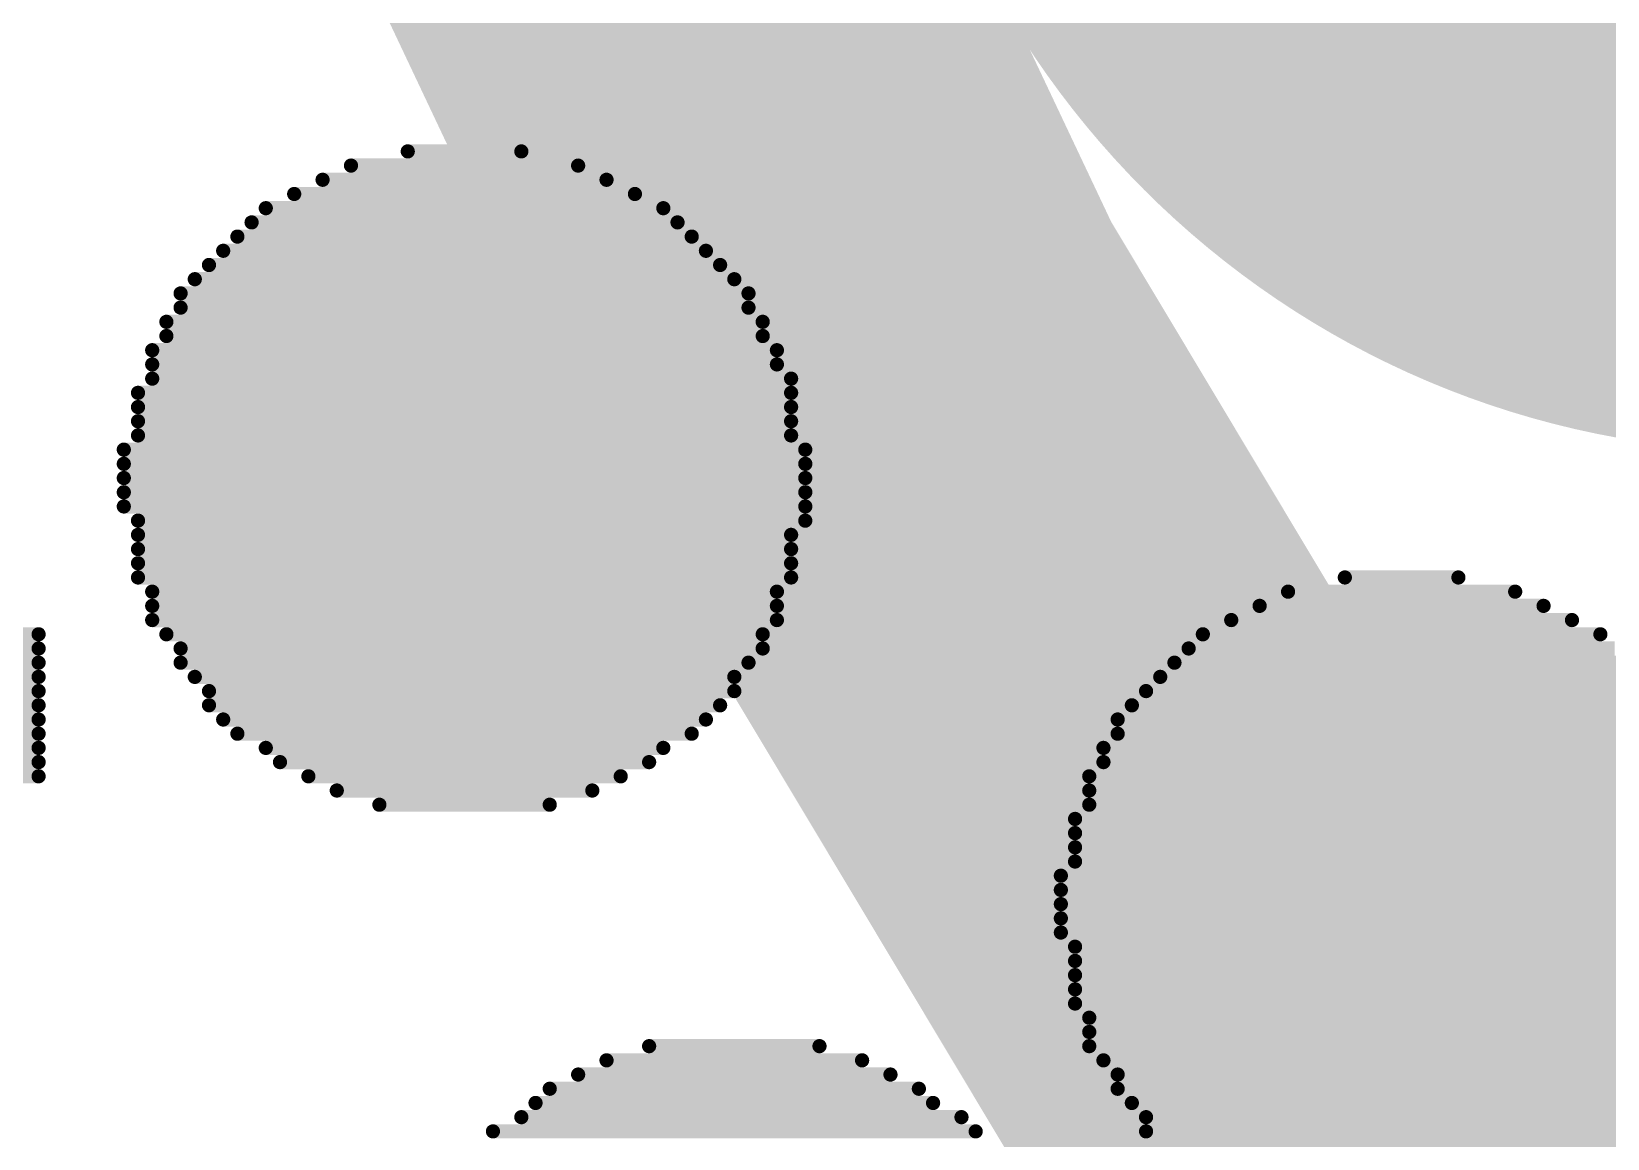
# Model space of a CAD drawing. Header units: inches. Extents: x 0 to 5455, y -5 to 5444.
# Drawn here: x 16.22 to 16.924, y 31.293 to 31.788 of the extents above; entities that cross this region are included whole.
import ezdxf

# ---------------------------------------------------------------- set-up
doc = ezdxf.new("R2010")
doc.units = ezdxf.units.IN
for name, color, linetype in [('Bottom Layer', 5, 'Continuous'), ('Bottom Overlay', 54, 'Continuous'), ('PCBD Notes', 76, 'Continuous'), ('Top Layer', 1, 'Continuous')]:
    doc.layers.add(name, color=color, linetype=linetype)

# ---------------------------------------------------------------- blocks, each defined once
blk = doc.blocks.new('FIDUCIAL_IPC_7351A_31')
at = {"layer": 'PCBD Notes'}
blk.add_lwpolyline([(5, 0, 0.254, 0.254, 1), (-5, 0, 0.254, 0.254, 1)], format="xyseb", close=True, dxfattribs=at)
blk = doc.blocks.new('5394DE47_A0E8_4329_8464_7791B7C19310_33')
at = {"layer": 'Bottom Overlay'}
for points in [[(5.126, -2.3402, 0.00635, 0.00635, 0), (4.8974, -2.3402, 0.00635, 0.00635, 0)], [(5.4181, -2.3402, 0.00635, 0.00635, 0), (5.2022, -2.3402, 0.00635, 0.00635, 0)], [(5.126, -2.34655, 0.00635, 0.00635, 0), (4.89105, -2.34655, 0.00635, 0.00635, 0)], [(5.4054, -2.34655, 0.00635, 0.00635, 0), (5.20855, -2.34655, 0.00635, 0.00635, 0)], [(5.13235, -2.3529, 0.00635, 0.00635, 0), (4.89105, -2.3529, 0.00635, 0.00635, 0)], [(5.39905, -2.3529, 0.00635, 0.00635, 0), (5.22125, -2.3529, 0.00635, 0.00635, 0)], [(5.1387, -2.35925, 0.00635, 0.00635, 0), (4.8847, -2.35925, 0.00635, 0.00635, 0)], [(5.3927, -2.35925, 0.00635, 0.00635, 0), (5.2276, -2.35925, 0.00635, 0.00635, 0)], [(5.1387, -2.3656, 0.00635, 0.00635, 0), (4.87835, -2.3656, 0.00635, 0.00635, 0)], [(5.38, -2.3656, 0.00635, 0.00635, 0), (5.2403, -2.3656, 0.00635, 0.00635, 0)], [(5.1514, -2.3783, 0.00635, 0.00635, 0), (4.872, -2.3783, 0.00635, 0.00635, 0)], [(5.14505, -2.37195, 0.00635, 0.00635, 0), (4.87835, -2.37195, 0.00635, 0.00635, 0)], [(5.3673, -2.37195, 0.00635, 0.00635, 0), (5.253, -2.37195, 0.00635, 0.00635, 0)], [(5.34825, -2.3783, 0.00635, 0.00635, 0), (5.27205, -2.3783, 0.00635, 0.00635, 0)], [(5.1514, -2.38465, 0.00635, 0.00635, 0), (4.872, -2.38465, 0.00635, 0.00635, 0)], [(5.1514, -2.391, 0.00635, 0.00635, 0), (4.872, -2.391, 0.00635, 0.00635, 0)], [(5.15775, -2.39735, 0.00635, 0.00635, 0), (4.86565, -2.39735, 0.00635, 0.00635, 0)], [(5.15775, -2.4037, 0.00635, 0.00635, 0), (4.86565, -2.4037, 0.00635, 0.00635, 0)], [(5.15775, -2.41005, 0.00635, 0.00635, 0), (4.86565, -2.41005, 0.00635, 0.00635, 0)], [(5.15775, -2.4164, 0.00635, 0.00635, 0), (4.86565, -2.4164, 0.00635, 0.00635, 0)], [(5.15775, -2.42275, 0.00635, 0.00635, 0), (4.8593, -2.42275, 0.00635, 0.00635, 0)], [(5.1641, -2.4291, 0.00635, 0.00635, 0), (4.8593, -2.4291, 0.00635, 0.00635, 0)], [(5.1641, -2.43545, 0.00635, 0.00635, 0), (4.8593, -2.43545, 0.00635, 0.00635, 0)], [(5.1641, -2.4418, 0.00635, 0.00635, 0), (4.8593, -2.4418, 0.00635, 0.00635, 0)], [(5.1641, -2.44815, 0.00635, 0.00635, 0), (4.8593, -2.44815, 0.00635, 0.00635, 0)], [(5.1641, -2.4545, 0.00635, 0.00635, 0), (4.8593, -2.4545, 0.00635, 0.00635, 0)], [(5.15775, -2.46085, 0.00635, 0.00635, 0), (4.86565, -2.46085, 0.00635, 0.00635, 0)], [(5.15775, -2.4672, 0.00635, 0.00635, 0), (4.86565, -2.4672, 0.00635, 0.00635, 0)], [(5.15775, -2.47355, 0.00635, 0.00635, 0), (4.86565, -2.47355, 0.00635, 0.00635, 0)], [(5.15775, -2.4799, 0.00635, 0.00635, 0), (4.86565, -2.4799, 0.00635, 0.00635, 0)], [(5.1514, -2.48625, 0.00635, 0.00635, 0), (4.86565, -2.48625, 0.00635, 0.00635, 0)], [(5.4689, -2.48625, 0.00635, 0.00635, 0), (5.3927, -2.48625, 0.00635, 0.00635, 0)], [(5.1514, -2.4926, 0.00635, 0.00635, 0), (4.872, -2.4926, 0.00635, 0.00635, 0)], [(5.48795, -2.4926, 0.00635, 0.00635, 0), (5.37365, -2.4926, 0.00635, 0.00635, 0)], [(5.1514, -2.49895, 0.00635, 0.00635, 0), (4.872, -2.49895, 0.00635, 0.00635, 0)], [(5.14505, -2.5053, 0.00635, 0.00635, 0), (4.87835, -2.5053, 0.00635, 0.00635, 0)], [(5.51335, -2.5053, 0.00635, 0.00635, 0), (5.34825, -2.5053, 0.00635, 0.00635, 0)], [(5.50065, -2.49895, 0.00635, 0.00635, 0), (5.36095, -2.49895, 0.00635, 0.00635, 0)], [(5.91975, -2.49895, 0.00635, 0.00635, 0), (5.6213, -2.49895, 0.00635, 0.00635, 0)], [(5.91975, -2.5053, 0.00635, 0.00635, 0), (5.6213, -2.5053, 0.00635, 0.00635, 0)], [(5.14505, -2.51165, 0.00635, 0.00635, 0), (4.87835, -2.51165, 0.00635, 0.00635, 0)], [(5.5197, -2.51165, 0.00635, 0.00635, 0), (5.3419, -2.51165, 0.00635, 0.00635, 0)], [(5.91975, -2.51165, 0.00635, 0.00635, 0), (5.6213, -2.51165, 0.00635, 0.00635, 0)], [(5.1387, -2.518, 0.00635, 0.00635, 0), (4.8847, -2.518, 0.00635, 0.00635, 0)], [(5.5324, -2.518, 0.00635, 0.00635, 0), (5.3292, -2.518, 0.00635, 0.00635, 0)], [(5.91975, -2.518, 0.00635, 0.00635, 0), (5.6213, -2.518, 0.00635, 0.00635, 0)], [(5.1387, -2.52435, 0.00635, 0.00635, 0), (4.8847, -2.52435, 0.00635, 0.00635, 0)], [(5.53875, -2.52435, 0.00635, 0.00635, 0), (5.32285, -2.52435, 0.00635, 0.00635, 0)], [(5.91975, -2.52435, 0.00635, 0.00635, 0), (5.6213, -2.52435, 0.00635, 0.00635, 0)], [(5.13235, -2.5307, 0.00635, 0.00635, 0), (4.89105, -2.5307, 0.00635, 0.00635, 0)], [(5.5451, -2.5307, 0.00635, 0.00635, 0), (5.3165, -2.5307, 0.00635, 0.00635, 0)], [(5.91975, -2.5307, 0.00635, 0.00635, 0), (5.6213, -2.5307, 0.00635, 0.00635, 0)], [(5.126, -2.53705, 0.00635, 0.00635, 0), (4.8974, -2.53705, 0.00635, 0.00635, 0)], [(5.5451, -2.53705, 0.00635, 0.00635, 0), (5.31015, -2.53705, 0.00635, 0.00635, 0)], [(5.91975, -2.53705, 0.00635, 0.00635, 0), (5.6213, -2.53705, 0.00635, 0.00635, 0)], [(5.11965, -2.5434, 0.00635, 0.00635, 0), (4.90375, -2.5434, 0.00635, 0.00635, 0)], [(5.55145, -2.5434, 0.00635, 0.00635, 0), (5.31015, -2.5434, 0.00635, 0.00635, 0)], [(5.91975, -2.5434, 0.00635, 0.00635, 0), (5.6213, -2.5434, 0.00635, 0.00635, 0)], [(5.1133, -2.54975, 0.00635, 0.00635, 0), (4.9101, -2.54975, 0.00635, 0.00635, 0)], [(5.5578, -2.54975, 0.00635, 0.00635, 0), (5.3038, -2.54975, 0.00635, 0.00635, 0)], [(5.91975, -2.54975, 0.00635, 0.00635, 0), (5.6213, -2.54975, 0.00635, 0.00635, 0)], [(5.10695, -2.5561, 0.00635, 0.00635, 0), (4.91645, -2.5561, 0.00635, 0.00635, 0)], [(5.5578, -2.5561, 0.00635, 0.00635, 0), (5.29745, -2.5561, 0.00635, 0.00635, 0)], [(5.91975, -2.5561, 0.00635, 0.00635, 0), (5.6213, -2.5561, 0.00635, 0.00635, 0)], [(5.1006, -2.56245, 0.00635, 0.00635, 0), (4.9228, -2.56245, 0.00635, 0.00635, 0)], [(5.0879, -2.5688, 0.00635, 0.00635, 0), (4.9355, -2.5688, 0.00635, 0.00635, 0)], [(5.5705, -2.5688, 0.00635, 0.00635, 0), (5.2911, -2.5688, 0.00635, 0.00635, 0)], [(5.56415, -2.56245, 0.00635, 0.00635, 0), (5.29745, -2.56245, 0.00635, 0.00635, 0)], [(5.91975, -2.56245, 0.00635, 0.00635, 0), (5.6213, -2.56245, 0.00635, 0.00635, 0)], [(5.0752, -2.57515, 0.00635, 0.00635, 0), (4.9482, -2.57515, 0.00635, 0.00635, 0)], [(5.5705, -2.57515, 0.00635, 0.00635, 0), (5.2911, -2.57515, 0.00635, 0.00635, 0)], [(5.0625, -2.5815, 0.00635, 0.00635, 0), (4.9609, -2.5815, 0.00635, 0.00635, 0)], [(5.5705, -2.5815, 0.00635, 0.00635, 0), (5.2911, -2.5815, 0.00635, 0.00635, 0)], [(5.0371, -2.58785, 0.00635, 0.00635, 0), (4.9863, -2.58785, 0.00635, 0.00635, 0)], [(5.57685, -2.58785, 0.00635, 0.00635, 0), (5.28475, -2.58785, 0.00635, 0.00635, 0)], [(5.57685, -2.5942, 0.00635, 0.00635, 0), (5.28475, -2.5942, 0.00635, 0.00635, 0)], [(5.57685, -2.60055, 0.00635, 0.00635, 0), (5.28475, -2.60055, 0.00635, 0.00635, 0)], [(5.57685, -2.6069, 0.00635, 0.00635, 0), (5.28475, -2.6069, 0.00635, 0.00635, 0)], [(5.57685, -2.61325, 0.00635, 0.00635, 0), (5.2784, -2.61325, 0.00635, 0.00635, 0)], [(5.5832, -2.6196, 0.00635, 0.00635, 0), (5.2784, -2.6196, 0.00635, 0.00635, 0)], [(5.5832, -2.62595, 0.00635, 0.00635, 0), (5.2784, -2.62595, 0.00635, 0.00635, 0)], [(5.5832, -2.6323, 0.00635, 0.00635, 0), (5.2784, -2.6323, 0.00635, 0.00635, 0)], [(5.5832, -2.63865, 0.00635, 0.00635, 0), (5.2784, -2.63865, 0.00635, 0.00635, 0)], [(5.5832, -2.645, 0.00635, 0.00635, 0), (5.2784, -2.645, 0.00635, 0.00635, 0)], [(5.57685, -2.65135, 0.00635, 0.00635, 0), (5.28475, -2.65135, 0.00635, 0.00635, 0)], [(5.57685, -2.6577, 0.00635, 0.00635, 0), (5.28475, -2.6577, 0.00635, 0.00635, 0)], [(5.57685, -2.66405, 0.00635, 0.00635, 0), (5.28475, -2.66405, 0.00635, 0.00635, 0)], [(5.57685, -2.6704, 0.00635, 0.00635, 0), (5.28475, -2.6704, 0.00635, 0.00635, 0)], [(5.5705, -2.67675, 0.00635, 0.00635, 0), (5.28475, -2.67675, 0.00635, 0.00635, 0)], [(5.5705, -2.6831, 0.00635, 0.00635, 0), (5.2911, -2.6831, 0.00635, 0.00635, 0)], [(5.5705, -2.68945, 0.00635, 0.00635, 0), (5.2911, -2.68945, 0.00635, 0.00635, 0)], [(5.56415, -2.6958, 0.00635, 0.00635, 0), (5.29745, -2.6958, 0.00635, 0.00635, 0)], [(5.56415, -2.70215, 0.00635, 0.00635, 0), (5.29745, -2.70215, 0.00635, 0.00635, 0)], [(5.5578, -2.7085, 0.00635, 0.00635, 0), (5.3038, -2.7085, 0.00635, 0.00635, 0)], [(5.5578, -2.71485, 0.00635, 0.00635, 0), (5.3038, -2.71485, 0.00635, 0.00635, 0)], [(5.55145, -2.7212, 0.00635, 0.00635, 0), (5.31015, -2.7212, 0.00635, 0.00635, 0)], [(5.5451, -2.72755, 0.00635, 0.00635, 0), (5.3165, -2.72755, 0.00635, 0.00635, 0)], [(5.53875, -2.7339, 0.00635, 0.00635, 0), (5.32285, -2.7339, 0.00635, 0.00635, 0)], [(5.5324, -2.74025, 0.00635, 0.00635, 0), (5.3292, -2.74025, 0.00635, 0.00635, 0)], [(5.52605, -2.7466, 0.00635, 0.00635, 0), (5.33555, -2.7466, 0.00635, 0.00635, 0)], [(5.5197, -2.75295, 0.00635, 0.00635, 0), (5.3419, -2.75295, 0.00635, 0.00635, 0)], [(5.507, -2.7593, 0.00635, 0.00635, 0), (5.3546, -2.7593, 0.00635, 0.00635, 0)], [(5.4943, -2.76565, 0.00635, 0.00635, 0), (5.3673, -2.76565, 0.00635, 0.00635, 0)], [(5.4816, -2.772, 0.00635, 0.00635, 0), (5.38, -2.772, 0.00635, 0.00635, 0)], [(5.4562, -2.77835, 0.00635, 0.00635, 0), (5.4054, -2.77835, 0.00635, 0.00635, 0)]]:
    blk.add_lwpolyline(points, format="xyseb", dxfattribs=at)
for points in [[(5.12441, -2.3402, 0.00317, 0.00317, 1), (5.12759, -2.3402, 0.00317, 0.00317, 1)], [(5.20061, -2.3402, 0.00317, 0.00317, 1), (5.20379, -2.3402, 0.00317, 0.00317, 1)], [(5.41651, -2.3402, 0.00317, 0.00317, 1), (5.41969, -2.3402, 0.00317, 0.00317, 1)], [(5.12441, -2.34655, 0.00317, 0.00317, 1), (5.12759, -2.34655, 0.00317, 0.00317, 1)], [(5.20696, -2.34655, 0.00317, 0.00317, 1), (5.21014, -2.34655, 0.00317, 0.00317, 1)], [(5.40381, -2.34655, 0.00317, 0.00317, 1), (5.40699, -2.34655, 0.00317, 0.00317, 1)], [(5.13076, -2.3529, 0.00317, 0.00317, 1), (5.13394, -2.3529, 0.00317, 0.00317, 1)], [(5.21966, -2.3529, 0.00317, 0.00317, 1), (5.22284, -2.3529, 0.00317, 0.00317, 1)], [(5.39746, -2.3529, 0.00317, 0.00317, 1), (5.40064, -2.3529, 0.00317, 0.00317, 1)], [(5.13711, -2.35925, 0.00317, 0.00317, 1), (5.14029, -2.35925, 0.00317, 0.00317, 1)], [(5.22601, -2.35925, 0.00317, 0.00317, 1), (5.22919, -2.35925, 0.00317, 0.00317, 1)], [(5.39111, -2.35925, 0.00317, 0.00317, 1), (5.39429, -2.35925, 0.00317, 0.00317, 1)], [(5.13711, -2.3656, 0.00317, 0.00317, 1), (5.14029, -2.3656, 0.00317, 0.00317, 1)], [(5.23871, -2.3656, 0.00317, 0.00317, 1), (5.24189, -2.3656, 0.00317, 0.00317, 1)], [(5.37841, -2.3656, 0.00317, 0.00317, 1), (5.38159, -2.3656, 0.00317, 0.00317, 1)], [(5.14346, -2.37195, 0.00317, 0.00317, 1), (5.14664, -2.37195, 0.00317, 0.00317, 1)], [(5.14981, -2.3783, 0.00317, 0.00317, 1), (5.15299, -2.3783, 0.00317, 0.00317, 1)], [(5.25141, -2.37195, 0.00317, 0.00317, 1), (5.25459, -2.37195, 0.00317, 0.00317, 1)], [(5.27046, -2.3783, 0.00317, 0.00317, 1), (5.27364, -2.3783, 0.00317, 0.00317, 1)], [(5.34666, -2.3783, 0.00317, 0.00317, 1), (5.34984, -2.3783, 0.00317, 0.00317, 1)], [(5.36571, -2.37195, 0.00317, 0.00317, 1), (5.36889, -2.37195, 0.00317, 0.00317, 1)], [(5.14981, -2.38465, 0.00317, 0.00317, 1), (5.15299, -2.38465, 0.00317, 0.00317, 1)], [(5.14981, -2.391, 0.00317, 0.00317, 1), (5.15299, -2.391, 0.00317, 0.00317, 1)], [(5.15616, -2.39735, 0.00317, 0.00317, 1), (5.15934, -2.39735, 0.00317, 0.00317, 1)], [(5.15616, -2.4037, 0.00317, 0.00317, 1), (5.15934, -2.4037, 0.00317, 0.00317, 1)], [(5.15616, -2.41005, 0.00317, 0.00317, 1), (5.15934, -2.41005, 0.00317, 0.00317, 1)], [(5.15616, -2.4164, 0.00317, 0.00317, 1), (5.15934, -2.4164, 0.00317, 0.00317, 1)], [(5.15616, -2.42275, 0.00317, 0.00317, 1), (5.15934, -2.42275, 0.00317, 0.00317, 1)], [(5.16251, -2.4291, 0.00317, 0.00317, 1), (5.16569, -2.4291, 0.00317, 0.00317, 1)], [(5.16251, -2.43545, 0.00317, 0.00317, 1), (5.16569, -2.43545, 0.00317, 0.00317, 1)], [(5.16251, -2.4418, 0.00317, 0.00317, 1), (5.16569, -2.4418, 0.00317, 0.00317, 1)], [(5.16251, -2.44815, 0.00317, 0.00317, 1), (5.16569, -2.44815, 0.00317, 0.00317, 1)], [(5.16251, -2.4545, 0.00317, 0.00317, 1), (5.16569, -2.4545, 0.00317, 0.00317, 1)], [(5.15616, -2.46085, 0.00317, 0.00317, 1), (5.15934, -2.46085, 0.00317, 0.00317, 1)], [(5.15616, -2.4672, 0.00317, 0.00317, 1), (5.15934, -2.4672, 0.00317, 0.00317, 1)], [(5.15616, -2.47355, 0.00317, 0.00317, 1), (5.15934, -2.47355, 0.00317, 0.00317, 1)], [(5.15616, -2.4799, 0.00317, 0.00317, 1), (5.15934, -2.4799, 0.00317, 0.00317, 1)], [(5.14981, -2.48625, 0.00317, 0.00317, 1), (5.15299, -2.48625, 0.00317, 0.00317, 1)], [(5.39111, -2.48625, 0.00317, 0.00317, 1), (5.39429, -2.48625, 0.00317, 0.00317, 1)], [(5.46731, -2.48625, 0.00317, 0.00317, 1), (5.47049, -2.48625, 0.00317, 0.00317, 1)], [(5.14981, -2.4926, 0.00317, 0.00317, 1), (5.15299, -2.4926, 0.00317, 0.00317, 1)], [(5.37206, -2.4926, 0.00317, 0.00317, 1), (5.37524, -2.4926, 0.00317, 0.00317, 1)], [(5.48636, -2.4926, 0.00317, 0.00317, 1), (5.48954, -2.4926, 0.00317, 0.00317, 1)], [(5.14346, -2.5053, 0.00317, 0.00317, 1), (5.14664, -2.5053, 0.00317, 0.00317, 1)], [(5.14981, -2.49895, 0.00317, 0.00317, 1), (5.15299, -2.49895, 0.00317, 0.00317, 1)], [(5.34666, -2.5053, 0.00317, 0.00317, 1), (5.34984, -2.5053, 0.00317, 0.00317, 1)], [(5.35936, -2.49895, 0.00317, 0.00317, 1), (5.36254, -2.49895, 0.00317, 0.00317, 1)], [(5.49906, -2.49895, 0.00317, 0.00317, 1), (5.50224, -2.49895, 0.00317, 0.00317, 1)], [(5.51176, -2.5053, 0.00317, 0.00317, 1), (5.51494, -2.5053, 0.00317, 0.00317, 1)], [(5.61971, -2.49895, 0.00317, 0.00317, 1), (5.62289, -2.49895, 0.00317, 0.00317, 1)], [(5.61971, -2.5053, 0.00317, 0.00317, 1), (5.62289, -2.5053, 0.00317, 0.00317, 1)], [(5.14346, -2.51165, 0.00317, 0.00317, 1), (5.14664, -2.51165, 0.00317, 0.00317, 1)], [(5.34031, -2.51165, 0.00317, 0.00317, 1), (5.34349, -2.51165, 0.00317, 0.00317, 1)], [(5.51811, -2.51165, 0.00317, 0.00317, 1), (5.52129, -2.51165, 0.00317, 0.00317, 1)], [(5.61971, -2.51165, 0.00317, 0.00317, 1), (5.62289, -2.51165, 0.00317, 0.00317, 1)], [(5.13711, -2.518, 0.00317, 0.00317, 1), (5.14029, -2.518, 0.00317, 0.00317, 1)], [(5.32761, -2.518, 0.00317, 0.00317, 1), (5.33079, -2.518, 0.00317, 0.00317, 1)], [(5.53081, -2.518, 0.00317, 0.00317, 1), (5.53399, -2.518, 0.00317, 0.00317, 1)], [(5.61971, -2.518, 0.00317, 0.00317, 1), (5.62289, -2.518, 0.00317, 0.00317, 1)], [(5.13711, -2.52435, 0.00317, 0.00317, 1), (5.14029, -2.52435, 0.00317, 0.00317, 1)], [(5.32126, -2.52435, 0.00317, 0.00317, 1), (5.32444, -2.52435, 0.00317, 0.00317, 1)], [(5.53716, -2.52435, 0.00317, 0.00317, 1), (5.54034, -2.52435, 0.00317, 0.00317, 1)], [(5.61971, -2.52435, 0.00317, 0.00317, 1), (5.62289, -2.52435, 0.00317, 0.00317, 1)], [(5.13076, -2.5307, 0.00317, 0.00317, 1), (5.13394, -2.5307, 0.00317, 0.00317, 1)], [(5.31491, -2.5307, 0.00317, 0.00317, 1), (5.31809, -2.5307, 0.00317, 0.00317, 1)], [(5.54351, -2.5307, 0.00317, 0.00317, 1), (5.54669, -2.5307, 0.00317, 0.00317, 1)], [(5.61971, -2.5307, 0.00317, 0.00317, 1), (5.62289, -2.5307, 0.00317, 0.00317, 1)], [(5.12441, -2.53705, 0.00317, 0.00317, 1), (5.12759, -2.53705, 0.00317, 0.00317, 1)], [(5.30856, -2.53705, 0.00317, 0.00317, 1), (5.31174, -2.53705, 0.00317, 0.00317, 1)], [(5.54351, -2.53705, 0.00317, 0.00317, 1), (5.54669, -2.53705, 0.00317, 0.00317, 1)], [(5.61971, -2.53705, 0.00317, 0.00317, 1), (5.62289, -2.53705, 0.00317, 0.00317, 1)], [(5.11806, -2.5434, 0.00317, 0.00317, 1), (5.12124, -2.5434, 0.00317, 0.00317, 1)], [(5.30856, -2.5434, 0.00317, 0.00317, 1), (5.31174, -2.5434, 0.00317, 0.00317, 1)], [(5.54986, -2.5434, 0.00317, 0.00317, 1), (5.55304, -2.5434, 0.00317, 0.00317, 1)], [(5.61971, -2.5434, 0.00317, 0.00317, 1), (5.62289, -2.5434, 0.00317, 0.00317, 1)], [(5.11171, -2.54975, 0.00317, 0.00317, 1), (5.11489, -2.54975, 0.00317, 0.00317, 1)], [(5.30221, -2.54975, 0.00317, 0.00317, 1), (5.30539, -2.54975, 0.00317, 0.00317, 1)], [(5.55621, -2.54975, 0.00317, 0.00317, 1), (5.55939, -2.54975, 0.00317, 0.00317, 1)], [(5.61971, -2.54975, 0.00317, 0.00317, 1), (5.62289, -2.54975, 0.00317, 0.00317, 1)], [(5.10536, -2.5561, 0.00317, 0.00317, 1), (5.10854, -2.5561, 0.00317, 0.00317, 1)], [(5.29586, -2.5561, 0.00317, 0.00317, 1), (5.29904, -2.5561, 0.00317, 0.00317, 1)], [(5.55621, -2.5561, 0.00317, 0.00317, 1), (5.55939, -2.5561, 0.00317, 0.00317, 1)], [(5.61971, -2.5561, 0.00317, 0.00317, 1), (5.62289, -2.5561, 0.00317, 0.00317, 1)], [(4.92121, -2.56245, 0.00317, 0.00317, 1), (4.92439, -2.56245, 0.00317, 0.00317, 1)], [(4.93391, -2.5688, 0.00317, 0.00317, 1), (4.93709, -2.5688, 0.00317, 0.00317, 1)], [(5.08631, -2.5688, 0.00317, 0.00317, 1), (5.08949, -2.5688, 0.00317, 0.00317, 1)], [(5.09901, -2.56245, 0.00317, 0.00317, 1), (5.10219, -2.56245, 0.00317, 0.00317, 1)], [(5.28951, -2.5688, 0.00317, 0.00317, 1), (5.29269, -2.5688, 0.00317, 0.00317, 1)], [(5.29586, -2.56245, 0.00317, 0.00317, 1), (5.29904, -2.56245, 0.00317, 0.00317, 1)], [(5.56256, -2.56245, 0.00317, 0.00317, 1), (5.56574, -2.56245, 0.00317, 0.00317, 1)], [(5.56891, -2.5688, 0.00317, 0.00317, 1), (5.57209, -2.5688, 0.00317, 0.00317, 1)], [(5.61971, -2.56245, 0.00317, 0.00317, 1), (5.62289, -2.56245, 0.00317, 0.00317, 1)], [(4.94661, -2.57515, 0.00317, 0.00317, 1), (4.94979, -2.57515, 0.00317, 0.00317, 1)], [(5.07361, -2.57515, 0.00317, 0.00317, 1), (5.07679, -2.57515, 0.00317, 0.00317, 1)], [(5.28951, -2.57515, 0.00317, 0.00317, 1), (5.29269, -2.57515, 0.00317, 0.00317, 1)], [(5.56891, -2.57515, 0.00317, 0.00317, 1), (5.57209, -2.57515, 0.00317, 0.00317, 1)], [(4.95931, -2.5815, 0.00317, 0.00317, 1), (4.96249, -2.5815, 0.00317, 0.00317, 1)], [(5.06091, -2.5815, 0.00317, 0.00317, 1), (5.06409, -2.5815, 0.00317, 0.00317, 1)], [(5.28951, -2.5815, 0.00317, 0.00317, 1), (5.29269, -2.5815, 0.00317, 0.00317, 1)], [(5.56891, -2.5815, 0.00317, 0.00317, 1), (5.57209, -2.5815, 0.00317, 0.00317, 1)], [(4.98471, -2.58785, 0.00317, 0.00317, 1), (4.98789, -2.58785, 0.00317, 0.00317, 1)], [(5.03551, -2.58785, 0.00317, 0.00317, 1), (5.03869, -2.58785, 0.00317, 0.00317, 1)], [(5.28316, -2.58785, 0.00317, 0.00317, 1), (5.28634, -2.58785, 0.00317, 0.00317, 1)], [(5.57526, -2.58785, 0.00317, 0.00317, 1), (5.57844, -2.58785, 0.00317, 0.00317, 1)], [(5.28316, -2.5942, 0.00317, 0.00317, 1), (5.28634, -2.5942, 0.00317, 0.00317, 1)], [(5.57526, -2.5942, 0.00317, 0.00317, 1), (5.57844, -2.5942, 0.00317, 0.00317, 1)], [(5.28316, -2.60055, 0.00317, 0.00317, 1), (5.28634, -2.60055, 0.00317, 0.00317, 1)], [(5.57526, -2.60055, 0.00317, 0.00317, 1), (5.57844, -2.60055, 0.00317, 0.00317, 1)], [(5.28316, -2.6069, 0.00317, 0.00317, 1), (5.28634, -2.6069, 0.00317, 0.00317, 1)], [(5.57526, -2.6069, 0.00317, 0.00317, 1), (5.57844, -2.6069, 0.00317, 0.00317, 1)], [(5.27681, -2.61325, 0.00317, 0.00317, 1), (5.27999, -2.61325, 0.00317, 0.00317, 1)], [(5.57526, -2.61325, 0.00317, 0.00317, 1), (5.57844, -2.61325, 0.00317, 0.00317, 1)], [(5.27681, -2.6196, 0.00317, 0.00317, 1), (5.27999, -2.6196, 0.00317, 0.00317, 1)], [(5.58161, -2.6196, 0.00317, 0.00317, 1), (5.58479, -2.6196, 0.00317, 0.00317, 1)], [(5.27681, -2.62595, 0.00317, 0.00317, 1), (5.27999, -2.62595, 0.00317, 0.00317, 1)], [(5.58161, -2.62595, 0.00317, 0.00317, 1), (5.58479, -2.62595, 0.00317, 0.00317, 1)], [(5.27681, -2.6323, 0.00317, 0.00317, 1), (5.27999, -2.6323, 0.00317, 0.00317, 1)], [(5.27681, -2.63865, 0.00317, 0.00317, 1), (5.27999, -2.63865, 0.00317, 0.00317, 1)], [(5.58161, -2.6323, 0.00317, 0.00317, 1), (5.58479, -2.6323, 0.00317, 0.00317, 1)], [(5.58161, -2.63865, 0.00317, 0.00317, 1), (5.58479, -2.63865, 0.00317, 0.00317, 1)], [(5.27681, -2.645, 0.00317, 0.00317, 1), (5.27999, -2.645, 0.00317, 0.00317, 1)], [(5.58161, -2.645, 0.00317, 0.00317, 1), (5.58479, -2.645, 0.00317, 0.00317, 1)], [(5.28316, -2.65135, 0.00317, 0.00317, 1), (5.28634, -2.65135, 0.00317, 0.00317, 1)], [(5.57526, -2.65135, 0.00317, 0.00317, 1), (5.57844, -2.65135, 0.00317, 0.00317, 1)], [(5.28316, -2.6577, 0.00317, 0.00317, 1), (5.28634, -2.6577, 0.00317, 0.00317, 1)], [(5.57526, -2.6577, 0.00317, 0.00317, 1), (5.57844, -2.6577, 0.00317, 0.00317, 1)], [(5.28316, -2.66405, 0.00317, 0.00317, 1), (5.28634, -2.66405, 0.00317, 0.00317, 1)], [(5.57526, -2.66405, 0.00317, 0.00317, 1), (5.57844, -2.66405, 0.00317, 0.00317, 1)], [(5.28316, -2.6704, 0.00317, 0.00317, 1), (5.28634, -2.6704, 0.00317, 0.00317, 1)], [(5.57526, -2.6704, 0.00317, 0.00317, 1), (5.57844, -2.6704, 0.00317, 0.00317, 1)], [(5.28316, -2.67675, 0.00317, 0.00317, 1), (5.28634, -2.67675, 0.00317, 0.00317, 1)], [(5.56891, -2.67675, 0.00317, 0.00317, 1), (5.57209, -2.67675, 0.00317, 0.00317, 1)], [(5.28951, -2.6831, 0.00317, 0.00317, 1), (5.29269, -2.6831, 0.00317, 0.00317, 1)], [(5.56891, -2.6831, 0.00317, 0.00317, 1), (5.57209, -2.6831, 0.00317, 0.00317, 1)], [(5.28951, -2.68945, 0.00317, 0.00317, 1), (5.29269, -2.68945, 0.00317, 0.00317, 1)], [(5.56891, -2.68945, 0.00317, 0.00317, 1), (5.57209, -2.68945, 0.00317, 0.00317, 1)], [(5.29586, -2.6958, 0.00317, 0.00317, 1), (5.29904, -2.6958, 0.00317, 0.00317, 1)], [(5.29586, -2.70215, 0.00317, 0.00317, 1), (5.29904, -2.70215, 0.00317, 0.00317, 1)], [(5.56256, -2.6958, 0.00317, 0.00317, 1), (5.56574, -2.6958, 0.00317, 0.00317, 1)], [(5.56256, -2.70215, 0.00317, 0.00317, 1), (5.56574, -2.70215, 0.00317, 0.00317, 1)], [(5.30221, -2.7085, 0.00317, 0.00317, 1), (5.30539, -2.7085, 0.00317, 0.00317, 1)], [(5.55621, -2.7085, 0.00317, 0.00317, 1), (5.55939, -2.7085, 0.00317, 0.00317, 1)], [(5.30221, -2.71485, 0.00317, 0.00317, 1), (5.30539, -2.71485, 0.00317, 0.00317, 1)], [(5.55621, -2.71485, 0.00317, 0.00317, 1), (5.55939, -2.71485, 0.00317, 0.00317, 1)], [(5.30856, -2.7212, 0.00317, 0.00317, 1), (5.31174, -2.7212, 0.00317, 0.00317, 1)], [(5.54986, -2.7212, 0.00317, 0.00317, 1), (5.55304, -2.7212, 0.00317, 0.00317, 1)], [(5.31491, -2.72755, 0.00317, 0.00317, 1), (5.31809, -2.72755, 0.00317, 0.00317, 1)], [(5.54351, -2.72755, 0.00317, 0.00317, 1), (5.54669, -2.72755, 0.00317, 0.00317, 1)], [(5.32126, -2.7339, 0.00317, 0.00317, 1), (5.32444, -2.7339, 0.00317, 0.00317, 1)], [(5.53716, -2.7339, 0.00317, 0.00317, 1), (5.54034, -2.7339, 0.00317, 0.00317, 1)], [(5.32761, -2.74025, 0.00317, 0.00317, 1), (5.33079, -2.74025, 0.00317, 0.00317, 1)], [(5.53081, -2.74025, 0.00317, 0.00317, 1), (5.53399, -2.74025, 0.00317, 0.00317, 1)], [(5.33396, -2.7466, 0.00317, 0.00317, 1), (5.33714, -2.7466, 0.00317, 0.00317, 1)], [(5.52446, -2.7466, 0.00317, 0.00317, 1), (5.52764, -2.7466, 0.00317, 0.00317, 1)], [(5.34031, -2.75295, 0.00317, 0.00317, 1), (5.34349, -2.75295, 0.00317, 0.00317, 1)], [(5.51811, -2.75295, 0.00317, 0.00317, 1), (5.52129, -2.75295, 0.00317, 0.00317, 1)], [(5.35301, -2.7593, 0.00317, 0.00317, 1), (5.35619, -2.7593, 0.00317, 0.00317, 1)], [(5.36571, -2.76565, 0.00317, 0.00317, 1), (5.36889, -2.76565, 0.00317, 0.00317, 1)], [(5.49271, -2.76565, 0.00317, 0.00317, 1), (5.49589, -2.76565, 0.00317, 0.00317, 1)], [(5.50541, -2.7593, 0.00317, 0.00317, 1), (5.50859, -2.7593, 0.00317, 0.00317, 1)], [(5.37841, -2.772, 0.00317, 0.00317, 1), (5.38159, -2.772, 0.00317, 0.00317, 1)], [(5.48001, -2.772, 0.00317, 0.00317, 1), (5.48319, -2.772, 0.00317, 0.00317, 1)], [(5.40381, -2.77835, 0.00317, 0.00317, 1), (5.40699, -2.77835, 0.00317, 0.00317, 1)], [(5.45461, -2.77835, 0.00317, 0.00317, 1), (5.45779, -2.77835, 0.00317, 0.00317, 1)]]:
    blk.add_lwpolyline(points, format="xyseb", close=True, dxfattribs=at)

msp = doc.modelspace()

# ---------------------------------------------------------------- hatches: boundary and pattern name
at = {"layer": 'Bottom Layer'}
h = msp.add_hatch(color=5, dxfattribs=at)
edge = h.paths.add_edge_path()
edge.add_arc((17, 32), 0.4, 0, 360)
at = {"layer": 'Top Layer'}
h = msp.add_hatch(color=1, dxfattribs=at)
edge = h.paths.add_edge_path()
edge.add_arc((17, 32), 0.4, 0, 360)

# ---------------------------------------------------------------- block references
msp.add_blockref('FIDUCIAL_IPC_7351A_31', (21, 34))
at = {"rotation": 180}
msp.add_blockref('5394DE47_A0E8_4329_8464_7791B7C19310_33', (21.844, 28.956), dxfattribs=at)

doc.saveas('drawing.dxf')
